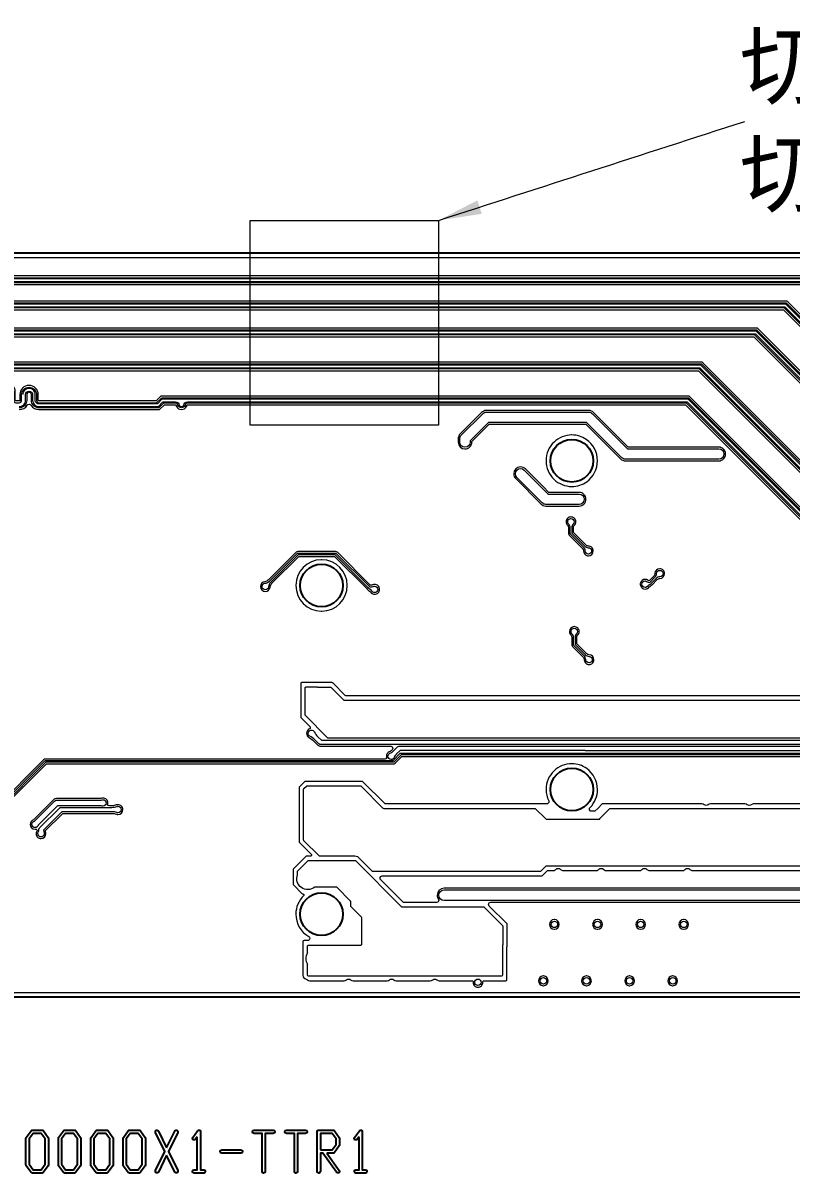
# Model space of a CAD drawing. Extents: x 3811 to 4710, y -385 to -198.
# Drawn here: x 4613.4 to 4649, y -333.9 to -280.6 of the extents above; entities that cross this region are included whole.
import ezdxf

# ---------------------------------------------------------------- set-up
doc = ezdxf.new("R2010")
doc.units = 0
doc.layers.get('0').update_dxf_attribs({"lineweight": 9})
doc.layers.add('gbr-dxf_layer0', color=7, linetype='Continuous')
doc.layers.add('gbr-outline-dxf_layer1', color=2, linetype='Continuous')
doc.layers.add('備註', color=1, linetype='Continuous', lineweight=9)
doc.styles.get("Standard").update_dxf_attribs({"font": 'PMingLiU.ttf'})
doc.dimstyles.get("Standard").update_dxf_attribs({"dimtxt": 1, "dimasz": 0.5, "dimexe": 0.18, "dimexo": 0.0625, "dimgap": 0.09, "dimtad": 0, "dimzin": 0, "dimdsep": 46, "dimtxsty": 'Standard', "dimcen": 0.09, "dimadec": 0, "dimazin": 0, "dimtfac": 1, "dimtdec": 4, "dimtofl": 0, "dimtmove": 0, "dimatfit": 3, "dimfxl": 0, "dimtolj": 1, "dimtzin": 0, "dimarcsym": 0})

msp = doc.modelspace()

# ---------------------------------------------------------------- linework, layer by layer
for p, q in [((4615.919, -292.343), (4615.894, -292.343)), ((4627.258, -292.343), (4615.919, -292.343)), ((4627.283, -292.343), (4627.258, -292.343)), ((4637.544, -292.343), (4627.283, -292.343)), ((4637.569, -292.343), (4637.544, -292.343)), ((4638.057, -292.343), (4637.569, -292.343)), ((4638.082, -292.343), (4638.057, -292.343)), ((4639.544, -292.343), (4638.082, -292.343)), ((4639.569, -292.343), (4639.544, -292.343)), ((4640.057, -292.343), (4639.569, -292.343)), ((4640.082, -292.343), (4640.057, -292.343)), ((4641.544, -292.343), (4640.082, -292.343)), ((4641.569, -292.343), (4641.544, -292.343)), ((4642.057, -292.343), (4641.569, -292.343)), ((4642.082, -292.343), (4642.057, -292.343)), ((4643.544, -292.343), (4642.082, -292.343)), ((4643.569, -292.343), (4643.544, -292.343)), ((4644.057, -292.343), (4643.569, -292.343)), ((4644.082, -292.343), (4644.057, -292.343)), ((4615.919, -293.506), (4615.894, -293.506)), ((4627.258, -293.506), (4615.919, -293.506)), ((4627.283, -293.506), (4627.258, -293.506)), ((4637.544, -293.506), (4627.283, -293.506)), ((4637.569, -293.506), (4637.544, -293.506)), ((4638.057, -293.506), (4637.569, -293.506)), ((4638.082, -293.506), (4638.057, -293.506)), ((4639.544, -293.506), (4638.082, -293.506)), ((4639.569, -293.506), (4639.544, -293.506)), ((4640.057, -293.506), (4639.569, -293.506)), ((4640.082, -293.506), (4640.057, -293.506)), ((4641.544, -293.506), (4640.082, -293.506)), ((4641.569, -293.506), (4641.544, -293.506)), ((4642.057, -293.506), (4641.569, -293.506)), ((4642.082, -293.506), (4642.057, -293.506)), ((4643.544, -293.506), (4642.082, -293.506)), ((4643.569, -293.506), (4643.544, -293.506)), ((4644.057, -293.506), (4643.569, -293.506)), ((4644.082, -293.506), (4644.057, -293.506)), ((4615.919, -294.757), (4615.894, -294.757)), ((4627.258, -294.757), (4615.919, -294.757)), ((4627.283, -294.757), (4627.258, -294.757)), ((4637.544, -294.757), (4627.283, -294.757)), ((4637.569, -294.757), (4637.544, -294.757)), ((4638.057, -294.757), (4637.569, -294.757)), ((4638.082, -294.757), (4638.057, -294.757)), ((4639.544, -294.757), (4638.082, -294.757)), ((4639.569, -294.757), (4639.544, -294.757)), ((4640.057, -294.757), (4639.569, -294.757)), ((4640.082, -294.757), (4640.057, -294.757)), ((4641.544, -294.757), (4640.082, -294.757)), ((4641.569, -294.757), (4641.544, -294.757)), ((4642.057, -294.757), (4641.569, -294.757)), ((4642.082, -294.757), (4642.057, -294.757)), ((4643.544, -294.757), (4642.082, -294.757)), ((4643.569, -294.757), (4643.544, -294.757)), ((4644.057, -294.757), (4643.569, -294.757)), ((4644.082, -294.757), (4644.057, -294.757)), ((4615.919, -296.331), (4615.894, -296.331)), ((4627.258, -296.331), (4615.919, -296.331)), ((4627.283, -296.331), (4627.258, -296.331)), ((4637.544, -296.331), (4627.283, -296.331)), ((4637.569, -296.331), (4637.544, -296.331)), ((4638.057, -296.331), (4637.569, -296.331)), ((4638.082, -296.331), (4638.057, -296.331)), ((4639.544, -296.331), (4638.082, -296.331)), ((4639.569, -296.331), (4639.544, -296.331)), ((4640.057, -296.331), (4639.569, -296.331)), ((4640.082, -296.331), (4640.057, -296.331)), ((4641.544, -296.331), (4640.082, -296.331)), ((4641.569, -296.331), (4641.544, -296.331)), ((4642.057, -296.331), (4641.569, -296.331)), ((4642.082, -296.331), (4642.057, -296.331)), ((4643.544, -296.331), (4642.082, -296.331)), ((4643.569, -296.331), (4643.544, -296.331)), ((4644.057, -296.331), (4643.569, -296.331)), ((4644.082, -296.331), (4644.057, -296.331)), ((4627.283, -297.913), (4627.258, -297.913)), ((4637.544, -297.913), (4627.283, -297.913)), ((4637.569, -297.913), (4637.544, -297.913)), ((4638.057, -297.913), (4637.569, -297.913)), ((4638.082, -297.913), (4638.057, -297.913)), ((4639.544, -297.913), (4638.082, -297.913)), ((4639.569, -297.913), (4639.544, -297.913)), ((4640.057, -297.913), (4639.569, -297.913)), ((4640.082, -297.913), (4640.057, -297.913)), ((4641.544, -297.913), (4640.082, -297.913)), ((4641.569, -297.913), (4641.544, -297.913)), ((4642.057, -297.913), (4641.569, -297.913)), ((4642.082, -297.913), (4642.057, -297.913)), ((4643.544, -297.913), (4642.082, -297.913)), ((4643.569, -297.913), (4643.544, -297.913)), ((4644.057, -297.913), (4643.569, -297.913)), ((4644.082, -297.913), (4644.057, -297.913)), ((4615.919, -298.138), (4615.894, -298.138)), ((4637.544, -298.579), (4634.915, -298.579)), ((4637.569, -298.579), (4637.544, -298.579)), ((4638.057, -298.579), (4637.569, -298.579)), ((4638.082, -298.579), (4638.057, -298.579)), ((4639.544, -298.579), (4638.082, -298.579)), ((4639.569, -298.579), (4639.544, -298.579)), ((4641.569, -300.278), (4641.544, -300.278)), ((4642.057, -300.278), (4641.569, -300.278)), ((4642.082, -300.278), (4642.057, -300.278)), ((4643.544, -300.278), (4642.082, -300.278)), ((4643.569, -300.278), (4643.544, -300.278)), ((4644.057, -300.278), (4643.569, -300.278)), ((4644.082, -300.278), (4644.057, -300.278)), ((4638.082, -302.374), (4638.057, -302.374)), ((4638.799, -304.009), (4638.799, -304.009)), ((4638.799, -304.009), (4638.799, -304.009)), ((4638.799, -304.009), (4638.799, -304.009)), ((4627.258, -305.12), (4626.167, -305.12)), ((4627.283, -305.12), (4627.258, -305.12)), ((4627.283, -311.192), (4627.258, -311.192)), ((4637.569, -311.805), (4637.544, -311.805)), ((4638.057, -311.805), (4637.569, -311.805)), ((4638.082, -311.805), (4638.057, -311.805)), ((4639.544, -311.805), (4638.082, -311.805)), ((4639.569, -311.805), (4639.544, -311.805)), ((4640.057, -311.805), (4639.569, -311.805)), ((4640.082, -311.805), (4640.057, -311.805)), ((4641.544, -311.805), (4640.082, -311.805)), ((4641.569, -311.805), (4641.544, -311.805)), ((4642.057, -311.805), (4641.569, -311.805)), ((4642.082, -311.805), (4642.057, -311.805)), ((4643.544, -311.805), (4642.082, -311.805)), ((4643.569, -311.805), (4643.544, -311.805)), ((4644.057, -311.805), (4643.569, -311.805)), ((4644.082, -311.805), (4644.057, -311.805)), ((4615.919, -314.734), (4615.894, -314.734)), ((4627.258, -314.734), (4615.919, -314.734)), ((4627.283, -314.734), (4627.258, -314.734)), ((4627.283, -315.772), (4627.258, -315.772)), ((4615.919, -316.569), (4615.894, -316.569)), ((4617.548, -317.178), (4617.548, -317.178)), ((4637.569, -316.818), (4637.544, -316.818)), ((4641.569, -316.818), (4641.544, -316.818)), ((4642.057, -316.818), (4641.569, -316.818)), ((4642.082, -316.818), (4642.057, -316.818)), ((4643.544, -316.818), (4642.082, -316.818)), ((4643.569, -316.818), (4643.544, -316.818)), ((4644.057, -316.818), (4643.569, -316.818)), ((4644.082, -316.818), (4644.057, -316.818)), ((4615.894, -325.566), (4579.856, -325.566)), ((4615.919, -325.566), (4615.894, -325.566)), ((4627.258, -325.566), (4615.919, -325.566)), ((4627.283, -325.566), (4627.258, -325.566)), ((4637.544, -325.566), (4627.283, -325.566)), ((4637.569, -325.566), (4637.544, -325.566)), ((4638.057, -325.566), (4637.569, -325.566)), ((4638.082, -325.566), (4638.057, -325.566)), ((4639.544, -325.566), (4638.082, -325.566)), ((4639.569, -325.566), (4639.544, -325.566)), ((4640.057, -325.566), (4639.569, -325.566)), ((4640.082, -325.566), (4640.057, -325.566)), ((4641.544, -325.566), (4640.082, -325.566)), ((4641.569, -325.566), (4641.544, -325.566)), ((4642.057, -325.566), (4641.569, -325.566)), ((4642.082, -325.566), (4642.057, -325.566)), ((4643.544, -325.566), (4642.082, -325.566)), ((4643.569, -325.566), (4643.544, -325.566)), ((4644.057, -325.566), (4643.569, -325.566)), ((4644.082, -325.566), (4644.057, -325.566)), ((4650.156, -325.566), (4644.082, -325.566))]:
    msp.add_line(p, q)
at = {"linetype": 'Continuous'}
for points in [[(4579.894, -291.491), (4615.894, -291.491), (4615.919, -291.491), (4627.258, -291.491), (4627.283, -291.491), (4637.544, -291.491), (4637.569, -291.491), (4638.057, -291.491), (4638.082, -291.491), (4639.544, -291.491), (4639.569, -291.491), (4640.057, -291.491), (4640.082, -291.491), (4641.544, -291.491), (4641.569, -291.491), (4642.057, -291.491), (4642.082, -291.491), (4643.544, -291.491), (4643.569, -291.491), (4644.057, -291.491), (4644.082, -291.491), (4650.153, -291.491, -0.198918)], [(4615.894, -292.343), (4599.616, -292.343, -0.333437), (4599.587, -292.321), (4599.587, -292.321, 0.34296), (4599.172, -291.999)], [(4615.894, -293.506), (4598.247, -293.506), (4598.145, -293.405, 0.199192), (4598.067, -293.373), (4598.023, -293.373), (4597.968, -293.317, 0.198909), (4597.89, -293.285), (4597.793, -293.285, 0.046601), (4597.772, -293.287, 0.10083), (4597.684, -293.269)], [(4660.607, -305.256), (4648.89, -293.539, 0.198962), (4648.812, -293.506), (4644.082, -293.506)], [(4597.883, -293.907), (4615.894, -293.907), (4615.919, -293.907), (4627.258, -293.907), (4627.283, -293.907), (4637.544, -293.907), (4637.569, -293.907), (4638.057, -293.907), (4638.082, -293.907), (4639.544, -293.907), (4639.569, -293.907), (4640.057, -293.907), (4640.082, -293.907), (4641.544, -293.907), (4641.569, -293.907), (4642.057, -293.907), (4642.082, -293.907), (4643.544, -293.907), (4643.569, -293.907), (4644.057, -293.907), (4644.082, -293.907), (4648.692, -293.907), (4660.408, -305.624, 0.012365)], [(4615.894, -294.757), (4598.257, -294.757, 0.092009), (4598.217, -294.764), (4598.092, -294.812, 0.105083), (4598.054, -294.837), (4598.039, -294.852, -0.183253), (4597.972, -294.878, -0.166505), (4597.909, -294.856, 0.390394), (4597.684, -294.649)], [(4659.113, -306.381), (4647.521, -294.789, 0.198965), (4647.443, -294.757), (4644.082, -294.757)], [(4598.311, -295.158), (4615.894, -295.158), (4615.919, -295.158), (4627.258, -295.158), (4627.283, -295.158), (4637.544, -295.158), (4637.569, -295.158), (4638.057, -295.158), (4638.082, -295.158), (4639.544, -295.158), (4639.569, -295.158), (4640.057, -295.158), (4640.082, -295.158), (4641.544, -295.158), (4641.569, -295.158), (4642.057, -295.158), (4642.082, -295.158), (4643.544, -295.158), (4643.569, -295.158), (4644.057, -295.158), (4644.082, -295.158), (4647.323, -295.158), (4658.947, -306.781, 0.198884)], [(4615.894, -296.331), (4599.274, -296.331), (4599.273, -296.331), (4599.203, -296.213), (4599.202, -296.212, 0.205965), (4598.94, -296.023, 0.012862), (4598.934, -296.022, 0.051415), (4598.852, -296.013)], [(4656.769, -308.187), (4644.947, -296.364, 0.198962), (4644.869, -296.331), (4644.082, -296.331)], [(4599.274, -296.732), (4615.894, -296.732), (4615.919, -296.732), (4627.258, -296.732), (4627.283, -296.732), (4637.544, -296.732), (4637.569, -296.732), (4638.057, -296.732), (4638.082, -296.732), (4639.544, -296.732), (4639.569, -296.732), (4640.057, -296.732), (4640.082, -296.732), (4641.544, -296.732), (4641.569, -296.732), (4642.057, -296.732), (4642.082, -296.732), (4643.544, -296.732), (4643.569, -296.732), (4644.057, -296.732), (4644.082, -296.732), (4644.748, -296.732), (4656.603, -308.587, 0.198874)], [(4615.894, -298.138), (4614.161, -298.138, -0.41429), (4614.134, -298.111), (4614.134, -297.844, 0.414218), (4613.706, -297.416, 0.414218), (4613.278, -297.844), (4613.278, -298.111, -0.41429), (4613.251, -298.138), (4613.09, -298.138, -0.41429), (4613.063, -298.111), (4613.063, -297.7, 0.41422), (4612.635, -297.272)], [(4627.258, -297.913), (4619.835, -297.913, 0.198876), (4619.799, -297.927), (4619.604, -298.123, -0.198868), (4619.568, -298.138), (4615.919, -298.138)], [(4655.71, -309.299), (4644.356, -297.945, 0.1989), (4644.278, -297.913), (4644.082, -297.913)], [(4613.252, -298.538, 0.263975), (4613.619, -298.33, -0.264037), (4613.706, -298.28, -0.264056), (4613.794, -298.33, 0.263976), (4614.161, -298.538), (4614.161, -298.538), (4615.894, -298.538), (4615.919, -298.538), (4619.734, -298.538, 0.198805), (4619.77, -298.524), (4619.965, -298.328, -0.198811), (4620, -298.314), (4620.501, -298.314, -0.27804), (4620.525, -298.328), (4620.529, -298.355, 0.098362), (4620.543, -298.395, 0.273766), (4620.776, -298.533, 0.273771), (4621.008, -298.395, 0.098219), (4621.022, -298.355), (4621.026, -298.328, -0.278538), (4621.05, -298.314, -0.022028), (4621.052, -298.314), (4627.258, -298.314), (4627.283, -298.314), (4637.544, -298.314), (4637.569, -298.314), (4638.057, -298.314), (4638.082, -298.314), (4639.544, -298.314), (4639.569, -298.314), (4640.057, -298.314), (4640.082, -298.314), (4641.544, -298.314), (4641.569, -298.314), (4642.057, -298.314), (4642.082, -298.314), (4643.544, -298.314), (4643.569, -298.314), (4644.057, -298.314), (4644.082, -298.314), (4644.157, -298.314), (4655.46, -309.617, -0.039042)], [(4634.915, -298.579, 0.005406), (4634.909, -298.579, 0.193667), (4634.691, -298.672), (4633.698, -299.665, 0.198917), (4633.606, -299.889), (4633.606, -300.043, 0.41419), (4633.923, -300.36, 0.41422), (4634.241, -300.043, 0.018107), (4634.24, -300.02), (4635.046, -299.213), (4637.544, -299.213), (4637.569, -299.213), (4638.057, -299.213), (4638.082, -299.213), (4639.531, -299.213), (4639.544, -299.227), (4640.082, -299.765), (4641.137, -300.819, 0.198778), (4641.361, -300.912), (4641.544, -300.912), (4641.569, -300.912), (4642.057, -300.912), (4642.082, -300.912), (4643.544, -300.912), (4643.569, -300.912), (4644.057, -300.912), (4644.082, -300.912), (4645.69, -300.912, 0.414222), (4646.007, -300.595, 0.414222), (4645.69, -300.278), (4644.082, -300.278)], [(4641.544, -300.278), (4641.492, -300.278), (4640.057, -298.843), (4639.887, -298.672, 0.199071), (4639.662, -298.579), (4639.569, -298.579)], [(4636.501, -301.195, 0.414195), (4636.184, -301.512, 0.198996), (4636.277, -301.737), (4637.455, -302.915, 0.086837), (4637.544, -302.978, 0.110353), (4637.679, -303.008), (4638.057, -303.008), (4638.082, -303.008), (4639.215, -303.008, 0.414219), (4639.532, -302.691, 0.414219), (4639.215, -302.374), (4638.082, -302.374)], [(4638.057, -302.374), (4637.81, -302.374), (4637.544, -302.108), (4637.544, -302.108), (4636.725, -301.288, 0.198847), (4636.501, -301.195)], [(4638.799, -304.009), (4638.799, -304.009, 0.195793), (4638.732, -303.844, -0.202622), (4638.687, -303.737, -0.414224), (4638.837, -303.587)], [(4638.837, -303.587, -0.414224), (4638.987, -303.737, -0.197831), (4638.943, -303.842), (4638.943, -303.843, 0.198584), (4638.874, -304.009), (4638.874, -304.265), (4639.483, -304.874), (4639.483, -304.874), (4639.483, -304.874), (4639.483, -304.874, 0.198925), (4639.636, -304.938), (4639.636, -304.938), (4639.636, -304.938, 0.005581), (4639.641, -304.938), (4639.642, -304.938, -0.004758), (4639.644, -304.938, -0.414224), (4639.794, -305.088, -0.414224), (4639.644, -305.238, -0.414224), (4639.494, -305.088, -0.004652), (4639.494, -305.086, -0.010046), (4639.494, -305.084, 0.005748), (4639.494, -305.08, 0.198687), (4639.431, -304.927), (4639.431, -304.927), (4638.81, -304.307, -0.200296), (4638.799, -304.28), (4638.799, -304.009)], [(4626.167, -305.12, 0.198977), (4626.087, -305.153), (4624.81, -306.429, 0.015282), (4624.805, -306.434), (4624.804, -306.435, -0.169215), (4624.639, -306.514, 0.38604), (4624.435, -306.739, 0.414185), (4624.661, -306.965, 0.385429), (4624.886, -306.761, -0.171298), (4624.965, -306.594, 0.014881), (4624.97, -306.59), (4626.214, -305.346), (4627.258, -305.346), (4627.283, -305.346), (4627.877, -305.346), (4629.38, -306.849, 0.019871), (4629.386, -306.855), (4629.481, -306.95, 0.141151), (4629.536, -306.98, 0.270905), (4629.733, -307.096, 0.414224), (4629.959, -306.87, 0.414223), (4629.733, -306.644, 0.106152), (4629.64, -306.664, -0.103845), (4629.566, -306.679, -0.054834), (4629.526, -306.675), (4628.004, -305.153, 0.198965), (4627.924, -305.12), (4627.283, -305.12)], [(4655.558, -309.787, -0.134866), (4655.533, -309.797), (4655.505, -309.797, 0.198951), (4655.47, -309.811), (4654.209, -311.072), (4654.208, -311.073, -0.161622), (4654.019, -311.168, 0.374713), (4653.824, -311.392, 0.229525), (4653.91, -311.569), (4653.688, -311.79, -0.198757), (4653.653, -311.805), (4644.082, -311.805)], [(4627.258, -311.192), (4627.165, -311.192), (4627.163, -311.19), (4626.352, -311.19, 0.414095), (4626.302, -311.24), (4626.302, -312.772, 0.198876), (4626.317, -312.807), (4626.718, -313.208, -0.199259), (4626.748, -313.28, -0.114956), (4626.737, -313.325, 0.334391), (4626.574, -313.543, 0.27664), (4626.693, -313.742), (4626.694, -313.742, -0.0751), (4626.909, -313.901), (4626.911, -313.902), (4627.099, -314.09, 0.198939), (4627.223, -314.142), (4627.258, -314.142), (4627.283, -314.142), (4630.478, -314.142, -0.394225), (4630.573, -314.244, -0.174415), (4630.55, -314.309, -0.091156), (4630.412, -314.401, 0.300168), (4630.275, -314.609, 0.082002), (4630.287, -314.681, -0.256663), (4630.204, -314.734), (4627.283, -314.734)], [(4637.544, -311.805), (4628.408, -311.805, -0.199074), (4628.373, -311.79), (4627.789, -311.207, 0.199097), (4627.754, -311.192), (4627.283, -311.192)], [(4653.885, -313.768), (4627.587, -313.768, -0.198804), (4627.552, -313.753), (4626.521, -312.723, -0.198814), (4626.506, -312.687), (4626.506, -311.445, -0.414254), (4626.556, -311.395), (4627.079, -311.395), (4627.08, -311.396), (4627.669, -311.396, -0.198877), (4627.705, -311.411), (4628.288, -311.994, 0.198831), (4628.323, -312.009), (4653.738, -312.009, 0.199011)], [(4653.956, -314.066), (4627.223, -314.066, -0.200082), (4627.152, -314.036), (4626.964, -313.848), (4626.963, -313.847, 0.074796), (4626.731, -313.676, -0.280356), (4626.65, -313.543, -0.414224), (4626.8, -313.393, -0.272669), (4626.931, -313.47, -0.008371), (4626.932, -313.473, 0.074752), (4627.104, -313.705), (4627.105, -313.706), (4627.105, -313.706), (4627.264, -313.866), (4653.915, -313.866)], [(4612.268, -316.989), (4614.436, -314.821, -0.201251), (4614.463, -314.81), (4630.585, -314.81), (4630.924, -314.47, -0.200247), (4630.951, -314.459), (4654.188, -314.459, 0.199093)], [(4654.12, -314.348), (4639.532, -314.348, -0.077614), (4639.501, -314.344), (4630.909, -314.344), (4630.753, -314.5, -0.005792), (4630.751, -314.502), (4630.751, -314.502, 0.094041), (4630.639, -314.666, -0.302557), (4630.501, -314.759, -0.414224), (4630.351, -314.609, -0.302635), (4630.443, -314.47, 0.091858), (4630.604, -314.361), (4630.608, -314.358), (4630.608, -314.358), (4630.795, -314.171, -0.20008), (4630.867, -314.14), (4639.527, -314.14, -0.077614), (4639.558, -314.145), (4654.078, -314.145)], [(4615.894, -314.734), (4614.462, -314.734, 0.198946), (4614.382, -314.767), (4612.213, -316.936, -0.157828)], [(4654.188, -314.534), (4630.966, -314.534), (4630.627, -314.874, -0.200247), (4630.6, -314.885), (4614.478, -314.885), (4612.321, -317.042, 0.159569)], [(4612.374, -317.097), (4614.509, -314.961), (4614.969, -314.961), (4614.969, -314.961), (4615.894, -314.961), (4615.919, -314.961), (4627.258, -314.961), (4627.283, -314.961), (4630.6, -314.961, 0.198955), (4630.68, -314.928), (4630.998, -314.61), (4637.544, -314.61), (4637.569, -314.61), (4638.057, -314.61), (4638.082, -314.61), (4639.544, -314.61), (4639.569, -314.61), (4640.057, -314.61), (4640.082, -314.61), (4641.544, -314.61), (4641.569, -314.61), (4642.057, -314.61), (4642.082, -314.61), (4643.544, -314.61), (4643.569, -314.61), (4644.057, -314.61), (4644.082, -314.61), (4653.655, -314.61)], [(4641.544, -316.818), (4640.287, -316.818), (4640.082, -317.023), (4639.946, -317.159), (4639.798, -317.159, -0.41409), (4639.695, -317.057, -0.197109), (4639.725, -316.985, 0.197301), (4640.069, -316.147, 0.242265), (4639.569, -315.176, 0.156269), (4638.876, -314.954, 0.191298), (4638.057, -315.279, 0.206549), (4637.683, -316.147, 0.114283), (4637.804, -316.672, -0.114463), (4637.815, -316.716, -0.413945), (4637.713, -316.818), (4637.569, -316.818)], [(4627.258, -315.772), (4626.518, -315.772, 0.198804), (4626.482, -315.787), (4626.248, -316.021, 0.198814), (4626.233, -316.057), (4626.233, -318.57, 0.198804), (4626.248, -318.605), (4626.794, -319.152, -0.198996), (4626.809, -319.187, -0.414254), (4626.759, -319.237), (4626.583, -319.237, 0.198804), (4626.548, -319.252), (4625.968, -319.832, 0.198854), (4625.953, -319.867), (4625.953, -320.533, 0.198804), (4625.968, -320.569), (4626.379, -320.98, 0.199021), (4626.414, -320.995, -0.414277), (4626.445, -321.025), (4626.445, -321.067, 0.204582), (4626.077, -321.929, 0.267696), (4626.673, -322.962, -0.267712), (4626.723, -323.05, -0.414178), (4626.622, -323.152), (4626.459, -323.152, 0.414081), (4626.409, -323.202), (4626.409, -324.765), (4626.409, -324.765, 0.359993), (4626.551, -324.937), (4626.551, -324.937, -0.129166), (4626.62, -324.97, 0.173558), (4626.731, -325.01), (4626.732, -325.01), (4627.258, -325.01), (4627.283, -325.01), (4628.314, -325.01), (4628.314, -325.01, 0.172584), (4628.425, -324.971, -0.179348), (4628.523, -324.935, -0.17811), (4628.62, -324.97, 0.173688), (4628.731, -325.01), (4628.732, -325.01), (4630.314, -325.01), (4630.314, -325.01, 0.173678), (4630.426, -324.97, -0.1781), (4630.523, -324.935, -0.178264), (4630.62, -324.97, 0.173527), (4630.731, -325.01), (4630.732, -325.01), (4632.314, -325.01), (4632.314, -325.01, 0.173674), (4632.426, -324.97, -0.1781), (4632.523, -324.935, -0.17811), (4632.62, -324.97, 0.173657), (4632.731, -325.01), (4632.732, -325.01), (4634.219, -325.01, -0.229699), (4634.3, -325.049, 0.039587), (4634.297, -325.085, 0.414222), (4634.523, -325.311, 0.414224), (4634.749, -325.085, 0.039415), (4634.746, -325.049, -0.230276), (4634.826, -325.01), (4635.82, -325.01, 0.414254), (4635.87, -324.96), (4635.87, -323.451, -0.198821), (4635.874, -323.441), (4635.874, -323.441, 0.19933), (4635.878, -323.431), (4635.878, -322.397, 0.198766), (4635.863, -322.362), (4635.05, -321.548, -0.198682), (4635.02, -321.476, -0.399984), (4635.117, -321.374), (4637.544, -321.374), (4637.569, -321.374), (4638.057, -321.374), (4638.082, -321.374), (4639.544, -321.374), (4639.569, -321.374), (4640.057, -321.374), (4640.082, -321.374), (4641.544, -321.374), (4641.569, -321.374), (4642.057, -321.374), (4642.082, -321.374), (4643.544, -321.374), (4643.569, -321.374), (4644.057, -321.374), (4644.082, -321.374), (4651.35, -321.374, 0.198922)], [(4651.318, -319.705), (4637.669, -319.705), (4637.422, -319.951), (4629.659, -319.951, -0.199074), (4629.624, -319.937), (4628.952, -319.265, -0.048721), (4628.809, -319.237), (4627.189, -319.237, -0.199074), (4627.154, -319.223), (4626.452, -318.52, -0.198826), (4626.437, -318.485), (4626.437, -316.141, -0.198804), (4626.452, -316.106), (4626.567, -315.991, -0.198964), (4626.602, -315.976), (4629.066, -315.976, -0.198877), (4629.102, -315.991), (4630.119, -317.008, 0.198842), (4630.154, -317.023), (4637.184, -317.023), (4637.681, -317.52), (4640.172, -317.52), (4640.172, -317.496), (4640.646, -317.023), (4651.757, -317.023, 0.198804)], [(4637.544, -316.818), (4630.239, -316.818, -0.198804), (4630.204, -316.804), (4629.186, -315.787, 0.198741), (4629.151, -315.772), (4627.283, -315.772)], [(4655.715, -315.639, -0.117852), (4655.761, -315.65, 0.333316), (4655.978, -315.813, 0.006291), (4655.983, -315.813, -0.195012), (4656.012, -315.884, -0.199025), (4655.982, -315.956), (4651.215, -320.723), (4632.963, -320.723)], [(4615.894, -316.569), (4614.976, -316.569, 0.198927), (4614.832, -316.628), (4613.912, -317.549, 0.320792), (4613.759, -317.763, 0.414196), (4613.985, -317.989, 0.058377), (4614.037, -317.982, -0.211655), (4614.081, -318.052, -0.025643), (4614.068, -318.076, 0.004571), (4614.066, -318.079, 0.136874), (4614.034, -318.196, 0.414222), (4614.26, -318.422, 0.414185), (4614.486, -318.196, 0.081524), (4614.474, -318.123, 0.004564), (4614.473, -318.121, -0.059868), (4614.459, -318.058), (4615.249, -317.269, -0.198723), (4615.284, -317.254), (4615.894, -317.254), (4615.919, -317.254), (4617.548, -317.254), (4617.549, -317.254), (4617.549, -317.254, -0.08564), (4617.753, -317.29, 0.005863), (4617.757, -317.291, 0.081554), (4617.829, -317.303, 0.414196), (4618.055, -317.077, 0.41422), (4617.829, -316.851, 0.086329), (4617.752, -316.864, -0.085504), (4617.548, -316.899), (4617.429, -316.899, -0.258002), (4617.347, -316.845, 0.082693), (4617.359, -316.772, 0.414224), (4617.133, -316.546)], [(4617.133, -316.546, 0.115019), (4617.033, -316.569), (4615.919, -316.569)], [(4617.548, -317.178), (4615.232, -317.178), (4614.382, -318.028, 0.003556), (4614.382, -318.032), (4614.382, -318.032, 0.084331), (4614.401, -318.146, -0.006664), (4614.402, -318.148, -0.080589), (4614.41, -318.196, -0.414224), (4614.26, -318.346, -0.414224), (4614.11, -318.196, -0.137666), (4614.132, -318.118), (4614.132, -318.117, 0.040951), (4614.158, -318.066), (4614.158, -318.007, -0.200188), (4614.188, -317.935), (4614.211, -317.912), (4614.211, -317.912), (4615.118, -317.005, -0.199863), (4615.19, -316.975), (4617.548, -316.975, 0.085711), (4617.778, -316.935, -0.005368), (4617.78, -316.935, -0.083327), (4617.829, -316.927)], [(4617.829, -316.927, -0.414224), (4617.979, -317.077, -0.414224), (4617.829, -317.227, -0.08744), (4617.778, -317.218, 0.08525), (4617.549, -317.178), (4617.548, -317.178)], [(4651.672, -316.818), (4647.31, -316.818), (4647.309, -316.818, 0.166713), (4647.202, -316.855, -0.169043), (4647.109, -316.888, -0.16904), (4647.016, -316.855, 0.166734), (4646.908, -316.818), (4646.908, -316.818), (4645.31, -316.818), (4645.309, -316.818, 0.166713), (4645.202, -316.855, -0.169043), (4645.109, -316.888, -0.166374), (4645.017, -316.856, -0.011435), (4645.016, -316.856, 0.167785), (4644.908, -316.818), (4644.908, -316.818), (4644.082, -316.818)], [(4626.613, -323.722), (4626.613, -323.406, -0.414254), (4626.663, -323.356), (4629.091, -323.356, 0.414254), (4629.141, -323.306), (4629.141, -322.108, 0.198867), (4629.126, -322.073), (4628.639, -321.586, -0.198959), (4628.625, -321.551), (4628.625, -321.339, 0.11329), (4628.62, -321.317), (4627.974, -320.672), (4626.956, -320.672, -0.773642), (4626.157, -320.097), (4626.157, -319.952, -0.198804), (4626.172, -319.917), (4626.632, -319.456, -0.198814), (4626.668, -319.441)], [(4626.668, -319.441), (4628.819, -319.441, -0.198804), (4628.854, -319.456), (4630.984, -321.586), (4634.778, -321.586, -0.198877), (4634.813, -321.6), (4635.659, -322.446, -0.198818), (4635.674, -322.482), (4635.674, -323.347, -0.199514), (4635.67, -323.356, 0.199406), (4635.665, -323.366), (4635.665, -324.756, -0.414095), (4635.615, -324.806), (4626.663, -324.806, -0.414106), (4626.613, -324.756), (4626.613, -324.25)], [(4632.602, -321.381), (4631.068, -321.381), (4630.017, -320.33, -0.198808), (4629.987, -320.258, -0.414224), (4630.089, -320.156), (4630.089, -320.156), (4637.506, -320.156), (4637.753, -319.909), (4638.005, -319.909), (4638.005, -319.909, 0.206939), (4638.133, -319.854, -0.213616), (4638.245, -319.804, -0.212019), (4638.356, -319.853, 0.208321), (4638.484, -319.909), (4638.485, -319.909), (4640.005, -319.909), (4640.005, -319.909, 0.208334), (4640.134, -319.853, -0.212024), (4640.245, -319.804, -0.213621), (4640.357, -319.854, 0.206936), (4640.484, -319.909), (4640.485, -319.909), (4642.005, -319.909), (4642.005, -319.909, 0.208334), (4642.134, -319.853, -0.212024), (4642.245, -319.804, -0.212019), (4642.356, -319.853, 0.208321), (4642.484, -319.909), (4642.485, -319.909), (4644.005, -319.909), (4644.005, -319.909, 0.208334), (4644.134, -319.853, -0.212024), (4644.245, -319.804, -0.212019), (4644.356, -319.853, 0.208321), (4644.484, -319.909), (4644.485, -319.909), (4651.403, -319.909)], [(4632.963, -320.723), (4632.963, -320.723, 0.414104), (4632.637, -321.048), (4632.637, -321.048, 0.14359), (4632.688, -321.224, -0.143599), (4632.704, -321.279, -0.414233), (4632.603, -321.381), (4632.602, -321.381)], [(4651.349, -321.298), (4632.963, -321.298, -1), (4632.963, -320.798), (4651.246, -320.798)], [(4638.057, -322.173, 0.39811), (4637.844, -322.399, 0.398105), (4638.057, -322.624)], [(4638.07, -322.173, 0.014038), (4638.057, -322.173), (4638.057, -322.173)], [(4638.082, -322.173), (4638.082, -322.173, 0.014025), (4638.07, -322.173)], [(4638.082, -322.624, 0.398111), (4638.296, -322.399, 0.398074), (4638.082, -322.173)], [(4640.057, -322.173, 0.39811), (4639.844, -322.399, 0.398105), (4640.057, -322.624)], [(4640.07, -322.173, 0.014038), (4640.057, -322.173), (4640.057, -322.173)], [(4640.082, -322.173), (4640.082, -322.173, 0.014028), (4640.07, -322.173)], [(4640.082, -322.624, 0.398105), (4640.296, -322.399, 0.398078), (4640.082, -322.173)], [(4642.057, -322.173, 0.398116), (4641.844, -322.399, 0.398112), (4642.057, -322.624)], [(4642.07, -322.173, 0.014035), (4642.057, -322.173), (4642.057, -322.173)], [(4642.082, -322.173), (4642.082, -322.173, 0.014028), (4642.07, -322.173)], [(4642.082, -322.624, 0.39811), (4642.296, -322.399, 0.398105), (4642.082, -322.173)], [(4644.057, -322.173, 0.39811), (4643.844, -322.399, 0.398105), (4644.057, -322.624)], [(4644.07, -322.173, 0.014038), (4644.057, -322.173), (4644.057, -322.173)], [(4644.082, -322.173), (4644.082, -322.173, 0.014028), (4644.07, -322.173)], [(4644.082, -322.624, 0.39811), (4644.296, -322.399, 0.398105), (4644.082, -322.173)], [(4638.057, -322.624), (4638.057, -322.624, 0.014028), (4638.07, -322.625, 0.014035), (4638.082, -322.624), (4638.082, -322.624)], [(4640.057, -322.624), (4640.057, -322.624, 0.014028), (4640.07, -322.625, 0.014038), (4640.082, -322.624), (4640.082, -322.624)], [(4642.057, -322.624), (4642.057, -322.624, 0.014025), (4642.07, -322.625, 0.014038), (4642.082, -322.624), (4642.082, -322.624)], [(4644.057, -322.624), (4644.057, -322.624, 0.014028), (4644.07, -322.625, 0.014038), (4644.082, -322.624), (4644.082, -322.624)], [(4637.544, -324.791, 0.398114), (4637.331, -325.017, 0.398105), (4637.544, -325.242)], [(4637.557, -324.791, 0.014037), (4637.544, -324.791), (4637.544, -324.791)], [(4637.569, -324.791), (4637.569, -324.791, 0.014028), (4637.557, -324.791)], [(4637.569, -325.242, 0.398105), (4637.783, -325.017, 0.398082), (4637.569, -324.791)], [(4639.544, -324.791, 0.398114), (4639.331, -325.017, 0.398105), (4639.544, -325.242)], [(4639.557, -324.791, 0.014037), (4639.544, -324.791), (4639.544, -324.791)], [(4639.569, -324.791), (4639.569, -324.791, 0.014025), (4639.557, -324.791)], [(4639.569, -325.242, 0.398116), (4639.783, -325.017, 0.39811), (4639.569, -324.791)], [(4641.544, -324.791, 0.398114), (4641.331, -325.017, 0.398105), (4641.544, -325.242)], [(4641.557, -324.791, 0.014037), (4641.544, -324.791), (4641.544, -324.791)], [(4641.569, -324.791), (4641.569, -324.791, 0.014028), (4641.557, -324.791)], [(4641.569, -325.242, 0.39811), (4641.783, -325.017, 0.39811), (4641.569, -324.791)], [(4643.544, -324.791, 0.398108), (4643.331, -325.017, 0.398078), (4643.544, -325.242)], [(4643.557, -324.791, 0.014035), (4643.544, -324.791), (4643.544, -324.791)], [(4643.569, -324.791), (4643.569, -324.791, 0.014028), (4643.557, -324.791)], [(4643.569, -325.242, 0.39811), (4643.783, -325.017, 0.39811), (4643.569, -324.791)], [(4637.544, -325.242), (4637.544, -325.242, 0.014028), (4637.557, -325.243, 0.014037), (4637.569, -325.242), (4637.569, -325.242)], [(4639.544, -325.242), (4639.544, -325.242, 0.014028), (4639.557, -325.243, 0.014035), (4639.569, -325.242), (4639.569, -325.242)], [(4641.544, -325.242), (4641.544, -325.242, 0.014028), (4641.557, -325.243, 0.014037), (4641.569, -325.242), (4641.569, -325.242)], [(4643.544, -325.242), (4643.544, -325.242, 0.014025), (4643.557, -325.243, 0.014037), (4643.569, -325.242), (4643.569, -325.242)]]:
    msp.add_lwpolyline(points, format="xyb", dxfattribs=at)
at = {"color": 5, "linetype": 'Continuous'}
for points in [[(4599.172, -292.08, -0.412885), (4599.518, -292.425), (4650.564, -292.425, -0.199584)], [(4599.172, -292.261, -0.414195), (4599.338, -292.426, 0.414048), (4599.517, -292.605), (4599.517, -292.605), (4650.489, -292.605, -0.199584)], [(4669.015, -303.678), (4661.78, -303.678, -0.198967), (4661.725, -303.655), (4661.725, -303.655), (4650.552, -292.482), (4599.517, -292.482)], [(4661.705, -303.858), (4661.705, -303.858, -0.198843), (4661.65, -303.835), (4661.65, -303.835), (4650.477, -292.662), (4599.517, -292.662)]]:
    msp.add_lwpolyline(points, format="xyb", dxfattribs=at)
at = {"linetype": 'Continuous'}
for points in [[(4650.564, -292.343), (4644.082, -292.343)], [(4599.517, -292.744), (4615.894, -292.744), (4615.919, -292.744), (4627.258, -292.744), (4627.283, -292.744), (4637.544, -292.744), (4637.569, -292.744), (4638.057, -292.744), (4638.082, -292.744), (4639.544, -292.744), (4639.569, -292.744), (4640.057, -292.744), (4640.082, -292.744), (4641.544, -292.744), (4641.569, -292.744), (4642.057, -292.744), (4642.082, -292.744), (4643.544, -292.744), (4643.569, -292.744), (4644.057, -292.744), (4644.082, -292.744), (4650.443, -292.744)]]:
    msp.add_lwpolyline(points, dxfattribs=at)
at = {"color": 18, "linetype": 'Continuous'}
for points in [[(4668.229, -305.409), (4660.596, -305.409, -0.198868), (4660.541, -305.386), (4660.541, -305.386), (4648.8, -293.645), (4598.201, -293.645, -0.199732), (4598.181, -293.637), (4598.056, -293.511), (4597.977, -293.511, -0.199584), (4597.957, -293.503), (4597.924, -293.469, 0.154226), (4597.828, -293.536, -0.333528), (4597.684, -293.645, -0.414224), (4597.534, -293.495, -0.414224), (4597.684, -293.345)], [(4597.684, -293.345, -0.160955), (4597.773, -293.374, -0.135545), (4597.787, -293.367, -0.053101), (4597.793, -293.366), (4597.89, -293.366, -0.199584), (4597.91, -293.375), (4597.952, -293.417), (4597.952, -293.418), (4597.989, -293.454), (4598.067, -293.454, -0.199732), (4598.088, -293.463), (4598.213, -293.588), (4648.812, -293.588, -0.199584), (4648.832, -293.597), (4660.581, -305.345)], [(4660.522, -305.589), (4660.522, -305.589, -0.19875), (4660.466, -305.566), (4660.466, -305.566), (4648.726, -293.826), (4597.835, -293.826), (4597.803, -293.883, 0.073823), (4597.789, -293.979), (4597.789, -293.979, 0.076431), (4597.804, -294.079, -0.161631), (4597.834, -294.169, -0.414224), (4597.684, -294.319, -0.414224), (4597.534, -294.169, -0.322237), (4597.636, -294.026, 0.048894), (4597.683, -293.982), (4597.752, -293.858), (4597.752, -293.858), (4597.752, -293.858), (4597.752, -293.858), (4597.792, -293.784, -0.071866), (4597.797, -293.778), (4597.798, -293.777, -0.199584), (4597.818, -293.769)], [(4597.818, -293.769), (4648.737, -293.769, -0.199584), (4648.758, -293.777), (4660.507, -305.526, 0.198968)]]:
    msp.add_lwpolyline(points, format="xyb", dxfattribs=at)
at = {"color": 58, "linetype": 'Continuous'}
for points in [[(4659.047, -306.511), (4647.432, -294.896), (4598.262, -294.896), (4598.148, -294.94), (4597.962, -295.125, -0.199584), (4597.942, -295.134), (4597.542, -295.134, -0.199584), (4597.522, -295.125), (4597.474, -295.077), (4597.474, -295.077), (4597.454, -295.058, -0.20187), (4597.446, -295.037), (4597.446, -294.943, -0.199584), (4597.454, -294.923), (4597.523, -294.855, -0.137193), (4597.536, -294.847), (4597.536, -294.847, -0.361248), (4597.684, -294.725)], [(4597.536, -295.059), (4597.554, -295.077), (4597.93, -295.077), (4598.112, -294.895, -0.106721), (4598.122, -294.889), (4598.247, -294.841, -0.093569), (4598.257, -294.839), (4647.443, -294.839, -0.199584), (4647.464, -294.847), (4659.087, -306.47)], [(4659.028, -306.714), (4659.028, -306.714, -0.198828), (4658.972, -306.691), (4658.972, -306.691), (4647.357, -295.076), (4598.296, -295.076), (4598.248, -295.094), (4598.037, -295.306, -0.199584), (4598.017, -295.314), (4597.736, -295.314)], [(4598.29, -295.019), (4647.369, -295.019, -0.199584), (4647.389, -295.027), (4659.013, -306.651, 0.198893)]]:
    msp.add_lwpolyline(points, format="xyb", dxfattribs=at)
at = {"color": 200, "linetype": 'Continuous'}
for points in [[(4598.852, -296.095, -0.052508), (4598.919, -296.102, -0.017324), (4598.921, -296.102, -0.207555), (4599.132, -296.255), (4599.133, -296.255), (4599.203, -296.373), (4599.203, -296.373, 0.263975), (4599.274, -296.413), (4599.274, -296.413), (4644.869, -296.413, -0.199584), (4644.889, -296.422), (4656.743, -308.276)], [(4598.852, -296.275), (4598.852, -296.275, -0.053915), (4598.882, -296.278, -0.017472), (4598.884, -296.279), (4598.885, -296.279, -0.202325), (4598.977, -296.347), (4598.978, -296.347), (4599.118, -296.583), (4599.118, -296.583, 0.261877), (4599.137, -296.594), (4644.794, -296.594, -0.199584), (4644.814, -296.602), (4656.669, -308.456)], [(4656.684, -308.52), (4656.684, -308.52, -0.198865), (4656.628, -308.497), (4644.782, -296.651), (4599.137, -296.651)], [(4656.759, -308.339), (4656.758, -308.339, -0.198975), (4656.703, -308.316), (4644.857, -296.47), (4599.274, -296.47)]]:
    msp.add_lwpolyline(points, format="xyb", dxfattribs=at)
at = {"color": 8, "linetype": 'Continuous'}
for points in [[(4612.635, -297.354, -0.414219), (4612.981, -297.7), (4612.981, -298.111, 0.414232), (4613.09, -298.219), (4613.251, -298.219, 0.414232), (4613.36, -298.111), (4613.36, -297.844, -0.414219), (4613.706, -297.498, -0.414219), (4614.052, -297.844), (4614.052, -298.111, 0.414232), (4614.161, -298.219), (4619.614, -298.219), (4619.614, -298.219, 0.199068), (4619.629, -298.213), (4619.825, -298.018), (4619.825, -298.018, -0.198856), (4619.88, -297.995), (4644.278, -297.995, -0.199584), (4644.298, -298.003), (4655.683, -309.389)], [(4613.251, -298.4, 0.41422), (4613.54, -298.111), (4613.54, -297.844, -0.414226), (4613.706, -297.678, -0.414226), (4613.872, -297.844), (4613.872, -298.111, 0.41422), (4614.161, -298.4), (4619.689, -298.4, 0.198914), (4619.704, -298.393), (4619.899, -298.198), (4619.899, -298.198, -0.1988), (4619.955, -298.175), (4619.955, -298.175), (4620.501, -298.175, -0.400468), (4620.667, -298.333, 0.263425), (4620.776, -298.394, 0.263411), (4620.885, -298.333, -0.400464), (4621.05, -298.175), (4644.203, -298.175, -0.199584), (4644.223, -298.183), (4655.609, -309.569)], [(4619.689, -298.457), (4614.161, -298.457, -0.414219), (4613.815, -298.111), (4613.815, -297.844, 0.414232), (4613.706, -297.735, 0.414232), (4613.597, -297.844), (4613.597, -298.111, -0.414219), (4613.251, -298.457)], [(4619.88, -298.052), (4619.88, -298.052, 0.198995), (4619.865, -298.058), (4619.865, -298.058), (4619.67, -298.253), (4619.67, -298.253, -0.198938), (4619.614, -298.276), (4614.161, -298.276, -0.414226), (4613.995, -298.111), (4613.995, -297.844, 0.41422), (4613.706, -297.555, 0.41422), (4613.417, -297.844)], [(4655.624, -309.632), (4655.624, -309.632, -0.198975), (4655.568, -309.609), (4644.191, -298.232), (4621.05, -298.232, 0.413736), (4620.941, -298.34, -0.124901), (4620.938, -298.354, -0.276994), (4620.776, -298.451, -0.276992), (4620.613, -298.354, -0.124922), (4620.61, -298.34, 0.413738), (4620.501, -298.232), (4619.955, -298.232, 0.198981), (4619.94, -298.238), (4619.744, -298.434), (4619.744, -298.434, -0.198742), (4619.689, -298.457), (4619.689, -298.457)], [(4655.699, -309.452), (4655.699, -309.452, -0.198851), (4655.643, -309.429), (4644.266, -298.052), (4619.88, -298.052)]]:
    msp.add_lwpolyline(points, format="xyb", dxfattribs=at)
at = {"linetype": 'Continuous'}
for points in [[(4634.915, -298.655), (4639.662, -298.655, -0.199252), (4639.833, -298.726), (4641.461, -300.353), (4645.69, -300.353, -1), (4645.69, -300.836), (4641.361, -300.836, -0.199252), (4641.19, -300.765), (4639.562, -299.138), (4635.015, -299.138), (4634.164, -299.989), (4634.164, -300.043, -1), (4633.681, -300.043), (4633.681, -299.889, -0.199218), (4633.752, -299.718), (4634.744, -298.726, -0.199285)], [(4638.876, -299.714), (4638.87, -299.714, 0.189943), (4638.057, -300.039, 0.206531), (4637.683, -300.907, 0.206533), (4638.057, -301.775, 0.189941), (4638.87, -302.1), (4638.876, -302.1), (4638.882, -302.1, 0.154862), (4639.569, -301.878, 0.242314), (4640.069, -300.907, 0.249072), (4639.544, -299.918), (4639.544, -299.918, 0.148341), (4638.882, -299.714)], [(4636.671, -301.342), (4637.779, -302.45), (4639.215, -302.45, -1), (4639.215, -302.932), (4637.679, -302.932, -0.199252), (4637.509, -302.862), (4636.33, -301.683, -1)], [(4638.837, -303.511, 0.414222), (4638.611, -303.737, 0.197009), (4638.676, -303.895), (4638.677, -303.896, -0.198501), (4638.723, -304.009), (4638.723, -304.009), (4638.723, -304.28, 0.198903), (4638.756, -304.36), (4639.377, -304.981), (4639.377, -304.981, -0.197978), (4639.418, -305.08, -0.005395), (4639.418, -305.082, 0.006192), (4639.418, -305.088, 0.318886), (4639.569, -305.301), (4639.569, -305.301, 0.084209), (4639.644, -305.314, 0.414192), (4639.87, -305.088, 0.414222), (4639.644, -304.862, 0.006606), (4639.638, -304.862, -0.004599), (4639.636, -304.862, -0.125325), (4639.569, -304.845, -0.071097), (4639.537, -304.821), (4639.537, -304.82), (4638.95, -304.233), (4638.95, -304.009, -0.19862), (4638.997, -303.896), (4638.998, -303.895, 0.197254), (4639.063, -303.737, 0.414224)], [(4626.167, -305.195), (4627.924, -305.195, -0.201164), (4627.95, -305.206), (4629.487, -306.743, 0.0774), (4629.566, -306.755, 0.104594), (4629.671, -306.733, -0.106048), (4629.733, -306.72, -0.414224), (4629.883, -306.87, -0.414224), (4629.733, -307.02, -0.284462), (4629.598, -306.936, 0.032845), (4629.581, -306.907), (4629.561, -306.907, -0.201253), (4629.535, -306.896), (4629.44, -306.802), (4629.44, -306.802), (4627.909, -305.27), (4626.182, -305.27), (4624.912, -306.541), (4624.912, -306.541), (4624.911, -306.542, 0.17129), (4624.81, -306.754, -0.008782), (4624.81, -306.755, -0.382472), (4624.661, -306.889, -0.414224), (4624.511, -306.739, -0.385915), (4624.646, -306.589, 0.171627), (4624.859, -306.488), (4626.14, -305.206, -0.201135)], [(4627.27, -305.496), (4627.264, -305.496), (4627.258, -305.496, 0.411151), (4626.077, -306.689, 0.411145), (4627.258, -307.882), (4627.264, -307.882), (4627.27, -307.882), (4627.277, -307.882), (4627.283, -307.882, 0.411151), (4628.464, -306.689, 0.411151), (4627.283, -305.496), (4627.277, -305.496)], [(4642.957, -305.914, 0.40841), (4642.731, -306.135, -0.190298), (4642.678, -306.258, 0.005621), (4642.677, -306.259), (4642.466, -306.471, -0.010812), (4642.464, -306.472, -0.14075), (4642.415, -306.453, 0.16646), (4642.277, -306.406, 0.345434), (4642.057, -306.578, 0.060226), (4642.051, -306.632, 0.060237), (4642.057, -306.685, 0.345425), (4642.277, -306.858, 0.268367), (4642.473, -306.744, 0.182674), (4642.546, -306.711), (4642.595, -306.662, 0.005852), (4642.597, -306.66), (4642.837, -306.42), (4642.838, -306.419, -0.192706), (4642.962, -306.366, 0.006638), (4642.965, -306.365, 0.403662), (4643.183, -306.14, 0.41422)], [(4642.957, -305.99, -0.414224), (4643.107, -306.14, -0.408586), (4642.96, -306.29, 0.191827), (4642.784, -306.365), (4642.784, -306.365, -0.010047), (4642.784, -306.366), (4642.542, -306.607), (4642.542, -306.608), (4642.492, -306.657, -0.20034), (4642.466, -306.669), (4642.433, -306.669, 0.059699), (4642.41, -306.701, -0.278523), (4642.277, -306.782, -0.414224), (4642.127, -306.632, -0.414224), (4642.277, -306.482, -0.168123), (4642.369, -306.514, 0.162929), (4642.473, -306.548), (4642.473, -306.548, 0.036874), (4642.498, -306.546), (4642.731, -306.312), (4642.733, -306.31, 0.188704), (4642.807, -306.137, -0.409867)], [(4638.991, -308.598, 0.414189), (4638.765, -308.824, 0.195474), (4638.829, -308.981, -0.195168), (4638.878, -309.101), (4638.878, -309.442, 0.198925), (4638.911, -309.523), (4639.391, -310.003), (4639.392, -310.003), (4639.393, -310.005, -0.18397), (4639.451, -310.138, 0.230047), (4639.544, -310.312, 0.157902), (4639.677, -310.355, 0.414224), (4639.903, -310.129, 0.400877), (4639.687, -309.903, -0.15821), (4639.569, -309.859, -0.028418), (4639.552, -309.843), (4639.551, -309.842), (4639.104, -309.395), (4639.104, -309.099, -0.190279), (4639.152, -308.982, 0.196284), (4639.217, -308.824, 0.414217)], [(4638.991, -308.674, -0.414224), (4639.141, -308.824, -0.192439), (4639.099, -308.927, -0.011153), (4639.098, -308.928, 0.194897), (4639.028, -309.101), (4639.028, -309.101), (4639.028, -309.101), (4639.028, -309.427), (4639.498, -309.897), (4639.498, -309.897), (4639.499, -309.898, 0.184172), (4639.682, -309.979, -0.404848), (4639.827, -310.129, -0.414224), (4639.677, -310.279, -0.403929), (4639.527, -310.134, 0.186188), (4639.445, -309.95), (4638.965, -309.469, -0.201135), (4638.954, -309.442), (4638.954, -309.101, 0.194279), (4638.884, -308.929, -0.196988), (4638.841, -308.824, -0.414224)], [(4617.133, -316.622, -0.414224), (4617.283, -316.772, -0.414224), (4617.133, -316.922, -0.140332), (4617.053, -316.899), (4615.028, -316.899), (4614.131, -317.796, -0.349516), (4613.985, -317.913, -0.414224), (4613.835, -317.763, -0.350398), (4613.952, -317.616), (4614.886, -316.682, -0.199239), (4614.976, -316.645), (4617.052, -316.645, -0.142128)], [(4638.07, -322.249, -0.414224), (4638.22, -322.399, -0.414224), (4638.07, -322.549, -0.414224), (4637.92, -322.399, -0.414224)], [(4640.07, -322.249, -0.414224), (4640.22, -322.399, -0.414224), (4640.07, -322.549, -0.414224), (4639.92, -322.399, -0.414224)], [(4642.07, -322.249, -0.414224), (4642.22, -322.399, -0.414224), (4642.07, -322.549, -0.414224), (4641.92, -322.399, -0.414224)], [(4644.07, -322.249, -0.414224), (4644.22, -322.399, -0.414224), (4644.07, -322.549, -0.414224), (4643.92, -322.399, -0.414224)], [(4634.523, -324.935, -0.414224), (4634.673, -325.085, -0.414224), (4634.523, -325.235, -0.414224), (4634.373, -325.085, -0.414224)], [(4637.557, -324.867, -0.414224), (4637.707, -325.017, -0.414224), (4637.557, -325.167, -0.414224), (4637.407, -325.017, -0.414224)], [(4639.557, -324.867, -0.414224), (4639.707, -325.017, -0.414224), (4639.557, -325.167, -0.414224), (4639.407, -325.017, -0.414224)], [(4641.557, -324.867, -0.414224), (4641.707, -325.017, -0.414224), (4641.557, -325.167, -0.414224), (4641.407, -325.017, -0.414224)], [(4643.557, -324.867, -0.414224), (4643.707, -325.017, -0.414224), (4643.557, -325.167, -0.414224), (4643.407, -325.017, -0.414224)]]:
    msp.add_lwpolyline(points, format="xyb", close=True, dxfattribs=at)
msp.add_arc((4627.047, -323.986), 0.508, 148.7048, 211.2952)
at = {"layer": 'gbr-dxf_layer0'}
msp.add_line((4627.215, -332.855), (4627.36, -332.855), dxfattribs=at)
at = {"layer": 'gbr-dxf_layer0', "linetype": 'Continuous'}
for points in [[(4613.563, -333.541), (4613.563, -332.319, -0.161897), (4613.578, -332.273), (4613.8, -331.968, -0.239742), (4613.862, -331.937), (4614.308, -331.937, -0.253505), (4614.372, -331.972), (4614.591, -332.272, -0.166637), (4614.607, -332.319), (4614.607, -333.541, -0.165513), (4614.593, -333.588), (4614.37, -333.893, -0.249655), (4614.306, -333.925), (4613.865, -333.925, -0.251415), (4613.8, -333.894), (4613.577, -333.588, -0.165513)], [(4615.063, -333.541), (4615.063, -332.319, -0.161897), (4615.078, -332.273), (4615.3, -331.968, -0.239742), (4615.362, -331.937), (4615.808, -331.937, -0.253505), (4615.872, -331.972), (4616.091, -332.272, -0.166637), (4616.107, -332.319), (4616.107, -333.541, -0.165513), (4616.093, -333.588), (4615.87, -333.893, -0.249655), (4615.806, -333.925), (4615.365, -333.925, -0.251415), (4615.3, -333.894), (4615.077, -333.588, -0.165513)], [(4616.563, -333.541), (4616.563, -332.319, -0.161897), (4616.578, -332.273), (4616.8, -331.968, -0.239742), (4616.862, -331.937), (4617.308, -331.937, -0.253505), (4617.372, -331.972), (4617.591, -332.272, -0.166637), (4617.607, -332.319), (4617.607, -333.541, -0.165513), (4617.593, -333.588), (4617.37, -333.893, -0.249655), (4617.306, -333.925), (4616.865, -333.925, -0.251415), (4616.8, -333.894), (4616.577, -333.588, -0.165513)], [(4618.063, -333.541), (4618.063, -332.319, -0.161897), (4618.078, -332.273), (4618.3, -331.968, -0.239742), (4618.362, -331.937), (4618.808, -331.937, -0.253505), (4618.872, -331.972), (4619.091, -332.272, -0.166637), (4619.107, -332.319), (4619.107, -333.541, -0.165513), (4619.093, -333.588), (4618.87, -333.893, -0.249655), (4618.806, -333.925), (4618.365, -333.925, -0.251415), (4618.3, -333.894), (4618.077, -333.588, -0.165513)], [(4624.139, -332.089, -1), (4624.139, -331.937), (4625.031, -331.937, -1), (4625.031, -332.089), (4624.661, -332.089), (4624.661, -333.849, -1), (4624.509, -333.849), (4624.509, -332.089)], [(4622.639, -333.007, -1), (4622.639, -332.855), (4623.531, -332.855, -1), (4623.531, -333.007)]]:
    msp.add_lwpolyline(points, format="xyb", close=True, dxfattribs=at)
for points in [[(4613.715, -333.518), (4613.9, -333.772), (4614.269, -333.772), (4614.455, -333.518), (4614.455, -332.344), (4614.269, -332.089), (4613.901, -332.089), (4613.715, -332.344)], [(4615.215, -333.518), (4615.4, -333.772), (4615.769, -333.772), (4615.955, -333.518), (4615.955, -332.344), (4615.769, -332.089), (4615.401, -332.089), (4615.215, -332.344)], [(4616.715, -333.518), (4616.9, -333.772), (4617.269, -333.772), (4617.455, -333.518), (4617.455, -332.344), (4617.269, -332.089), (4616.901, -332.089), (4616.715, -332.344)], [(4618.215, -333.518), (4618.4, -333.772), (4618.769, -333.772), (4618.955, -333.518), (4618.955, -332.344), (4618.769, -332.089), (4618.401, -332.089), (4618.215, -332.344)]]:
    msp.add_lwpolyline(points, close=True, dxfattribs=at)
for points in [[(4619.57, -332.047, -1), (4619.707, -331.98), (4620.085, -332.757)], [(4620.085, -333.105), (4619.707, -333.882, -1), (4619.57, -333.815), (4620, -332.931), (4619.57, -332.047)], [(4620.085, -332.757), (4620.463, -331.98, -1), (4620.6, -332.047), (4620.17, -332.931), (4620.6, -333.815, -1), (4620.463, -333.882), (4620.085, -333.105)], [(4621.3, -332.274), (4621.522, -331.97, -0.043659), (4621.531, -331.959, -0.68565), (4621.661, -332.017), (4621.661, -333.772), (4621.808, -333.772, -1), (4621.808, -333.925), (4621.587, -333.925)], [(4625.639, -332.089, -1), (4625.639, -331.937), (4626.083, -331.937)], [(4626.087, -331.937), (4626.531, -331.937, -1), (4626.531, -332.089), (4626.161, -332.089), (4626.161, -333.849, -1), (4626.009, -333.849), (4626.009, -332.089), (4625.639, -332.089)], [(4627.063, -333.849), (4627.063, -332.017, -0.440743), (4627.142, -331.937), (4627.806, -331.937, -0.246448), (4627.87, -331.968), (4628.091, -332.272, -0.166637), (4628.107, -332.319), (4628.107, -332.623, -0.165513), (4628.093, -332.67), (4627.87, -332.976, -0.239934), (4627.808, -333.007), (4627.512, -333.007)], [(4628.8, -332.274), (4629.023, -331.968, -0.725878), (4629.161, -332.013), (4629.161, -333.772), (4629.308, -333.772, -1), (4629.308, -333.925), (4628.862, -333.925, -1), (4628.862, -333.772), (4629.009, -333.772), (4629.009, -332.247)], [(4621.583, -333.925), (4621.362, -333.925, -1), (4621.362, -333.772), (4621.509, -333.772), (4621.509, -332.247)], [(4621.509, -332.247), (4621.423, -332.364, -1), (4621.3, -332.274)], [(4629.009, -332.247), (4628.923, -332.364, -1), (4628.8, -332.274)], [(4627.512, -333.007), (4628.093, -333.804, -1), (4627.97, -333.893), (4627.323, -333.007), (4627.215, -333.007), (4627.215, -333.849, -1), (4627.063, -333.849)]]:
    msp.add_lwpolyline(points, format="xyb", dxfattribs=at)
msp.add_lwpolyline([(4627.364, -332.855), (4627.769, -332.855), (4627.955, -332.6), (4627.955, -332.344), (4627.769, -332.089), (4627.215, -332.089), (4627.215, -332.855)], dxfattribs=at)
at = {"layer": 'gbr-outline-dxf_layer1', "linetype": 'Continuous'}
msp.add_lwpolyline([(4579.856, -325.766), (4650.156, -325.766, 0.198917), (4650.863, -325.473), (4661.615, -314.72, -0.198917), (4662.323, -314.427), (4672.189, -314.427), (4676.836, -314.427, 0.414218), (4677.335, -313.928), (4677.335, -303.133, 0.414068), (4676.836, -302.632), (4662.323, -302.632, -0.198918), (4661.615, -302.34), (4650.86, -291.584, 0.19885), (4650.153, -291.291), (4579.894, -291.291, 0.198916)], format="xyb", dxfattribs=at)
at = {"layer": 'gbr-outline-dxf_layer1'}
for centre in [(4638.876, -300.907), (4627.27, -306.689), (4638.876, -316.147), (4627.27, -321.929)]:
    msp.add_circle(centre, 0.99, dxfattribs=at)
at = {"layer": '備註', "color": 1, "linetype": 'Continuous'}
msp.add_lwpolyline([(4623.952, -289.765), (4632.698, -289.765), (4632.698, -299.253), (4623.952, -299.253)], close=True, dxfattribs=at)

# ---------------------------------------------------------------- texts
at = {"layer": '備註', "color": 1, "lineweight": 0, "insert": (4646.658, -281.081), "char_height": 3, "attachment_point": 1}
msp.add_mtext('{\\fPMingLiU|b0|i0|c136|p2;\\C256;切片位置\\P切双线的阻抗切片}', dxfattribs=at)

# ---------------------------------------------------------------- leaders
at = {"layer": '備註', "color": 1, "linetype": 'Continuous', "path_type": 1}
msp.add_leader([(4632.698, -289.765), (4646.902, -285.176)], dimstyle='Standard', override={"dimasz": 2, "dimgap": 0.09, "dimtad": 0, "dimdec": 3}, dxfattribs=at)

doc.saveas('drawing.dxf')
